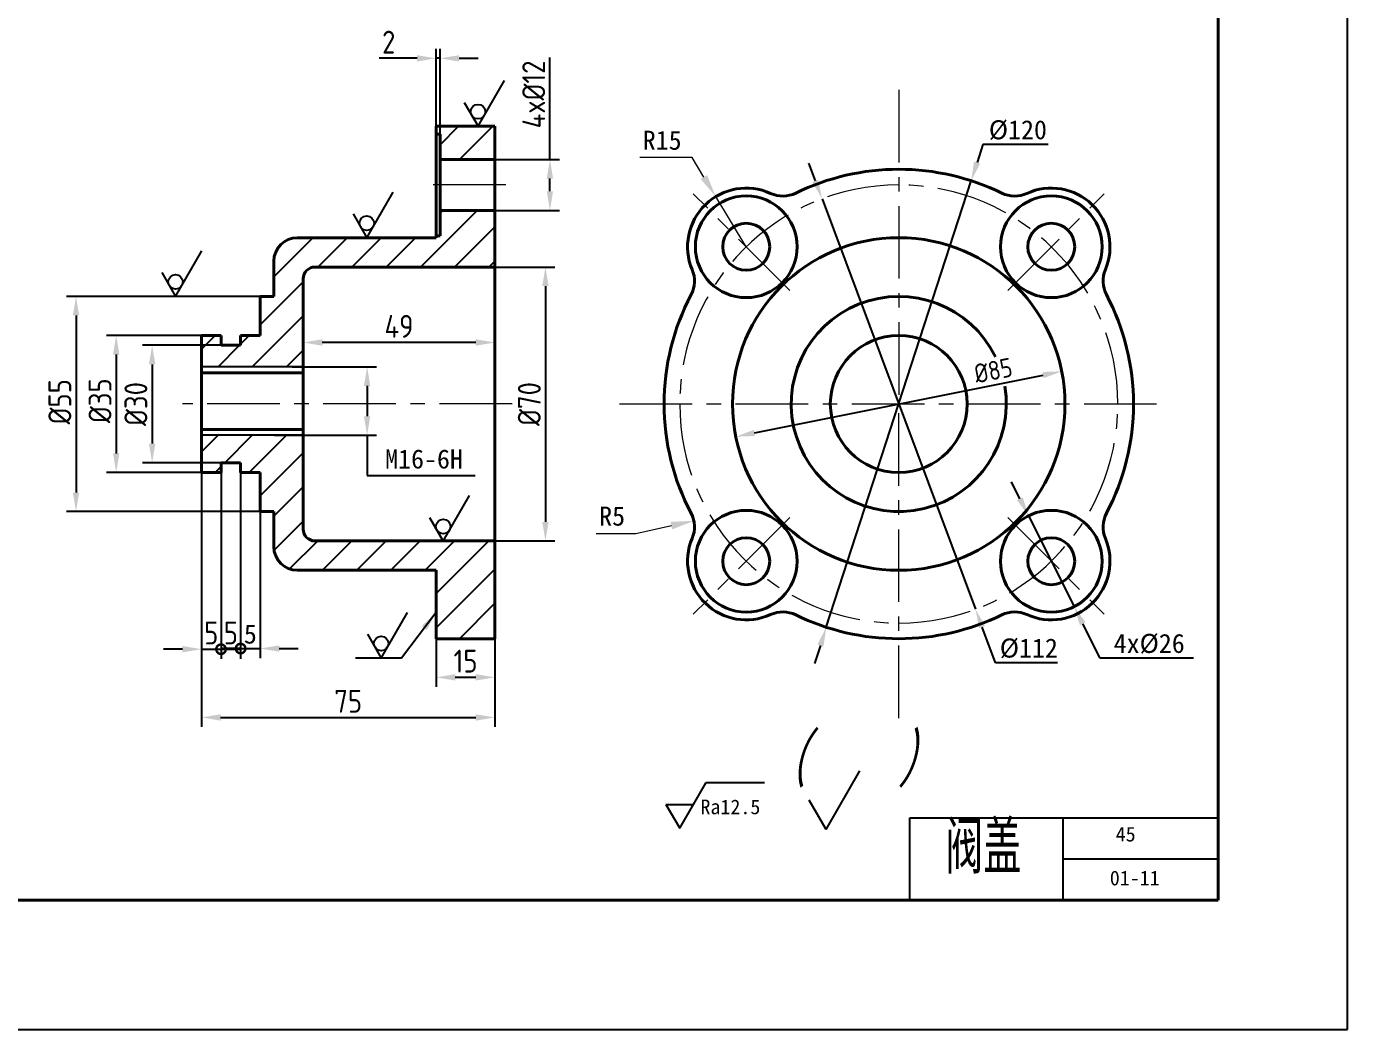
# Model space of a CAD drawing. Header units: millimetres. Extents: x 645 to 2308, y 762 to 2069.
# Drawn here: x 1297.4 to 1470.8, y 1464.2 to 1595.9 of the extents above; entities that cross this region are included whole.
import ezdxf

# ---------------------------------------------------------------- set-up
doc = ezdxf.new("R2010")
doc.units = ezdxf.units.MM
doc.linetypes.add('CENTER', pattern=[50.8, 31.75, -6.35, 6.35, -6.35])
doc.layers.add('尺寸标注', color=250, linetype='Continuous')
doc.layers.add('细实线', color=7, linetype='Continuous')
for name, color, linetype, lineweight in [('点划线', 7, 'CENTER', 15), ('点画线', 7, 'CENTER', 15), ('粗实线', 7, 'Continuous', 40), ('细', 7, 'Continuous', 15)]:
    doc.layers.add(name, color=color, linetype=linetype, lineweight=lineweight)
doc.styles.add('HZ', font='txt.shx', dxfattribs={"bigfont": 'gbcbig.shx'})
doc.styles.add('HZ5', font='gbeitc.shx', dxfattribs={"height": 5, "bigfont": 'gbcbig.shx'})
doc.styles.add('汉字', font='gbenor.shx', dxfattribs={"bigfont": 'gbcbig.shx'})
doc.dimstyles.new('ISO-25', dxfattribs={"dimtxt": 3, "dimasz": 2.5, "dimexe": 1.25, "dimexo": 0, "dimtad": 1, "dimdec": 0, "dimdsep": 46, "dimtxsty": '汉字', "dimcen": 2.5, "dimadec": 0, "dimazin": 0, "dimtfac": 1, "dimtdec": 0, "dimtmove": 0, "dimatfit": 3, "dimfxl": 0, "dimarcsym": 0})
doc.dimstyles.new('ISO-25$3', dxfattribs={"dimtxt": 3, "dimasz": 2.5, "dimexe": 1.25, "dimexo": 0, "dimtad": 1, "dimtoh": 1, "dimdec": 0, "dimdsep": 46, "dimtxsty": '汉字', "dimcen": 2.5, "dimadec": 0, "dimazin": 2, "dimtfac": 1, "dimtdec": 0, "dimtmove": 0, "dimatfit": 1, "dimldrblk": 'DOTSMALL', "dimfxl": 0, "dimarcsym": 0})
doc.dimstyles.new('副本ISO-25$4', dxfattribs={"dimtxt": 2.5, "dimasz": 3, "dimexe": 1.25, "dimexo": 0, "dimgap": 1, "dimtad": 1, "dimtoh": 1, "dimdsep": 46, "dimtxsty": 'Standard', "dimcen": 0, "dimclrd": 256, "dimclre": 256, "dimclrt": 256, "dimadec": 0, "dimazin": 2, "dimtfac": 1, "dimtmove": 0, "dimatfit": 1, "dimfxl": 0, "dimlwd": -1, "dimlwe": -1, "dimarcsym": 0})
doc.dimstyles.new('水平', dxfattribs={"dimtxt": 2.5, "dimasz": 2.5, "dimexe": 1.25, "dimexo": 0, "dimtad": 1, "dimtih": 1, "dimtoh": 1, "dimdsep": 46, "dimtxsty": 'Standard', "dimcen": 2.5, "dimadec": 0, "dimazin": 2, "dimtfac": 1, "dimtmove": 0, "dimatfit": 3, "dimfxl": 0, "dimarcsym": 0})
doc.dimstyles.new('直径', dxfattribs={"dimtxt": 2.5, "dimasz": 2.5, "dimexe": 1.25, "dimexo": 0, "dimtad": 1, "dimtoh": 1, "dimdsep": 46, "dimtxsty": 'Standard', "dimcen": 2.5, "dimadec": 0, "dimazin": 2, "dimtfac": 1, "dimtmove": 0, "dimatfit": 3, "dimldrblk": 'NONE', "dimfxl": 0, "dimarcsym": 0})

# ---------------------------------------------------------------- blocks, each defined once
blk = doc.blocks.new('*D373')
at = {"layer": 'Defpoints', "color": 0, "transparency": 16777216}
for p in [(1421.4, 1575.61), (1402.38, 1517.01)]:
    blk.add_point(p, dxfattribs=at)
at = {"layer": '细实线', "color": 0, "lineweight": -2, "transparency": 16777216}
for p, q in [((1422.94, 1580.36), (1422.17, 1577.98)), ((1431.48, 1580.36), (1422.94, 1580.36)), ((1402.38, 1517.01), (1421.4, 1575.61)), ((1401.61, 1514.64), (1400.84, 1512.26))]:
    blk.add_line(p, q, dxfattribs=at)
at = {"layer": '细实线', "color": 0, "transparency": 16777216}
for points in [[(1421.77, 1578.11), (1422.56, 1577.85), (1421.4, 1575.61)], [(1401.21, 1514.76), (1402.01, 1514.51), (1402.38, 1517.01)]]:
    blk.add_solid(points, dxfattribs=at)
at = {"layer": '细实线', "color": 0, "transparency": 16777216, "insert": (1427.52, 1582.24), "char_height": 2.5, "attachment_point": 5}
blk.add_mtext('%%c120', dxfattribs=at)
blk = doc.blocks.new('_None')
blk = doc.blocks.new('*D317')
at = {"layer": 'Defpoints', "color": 0, "transparency": 16777216}
for p in [(1401.82, 1573.24), (1421.96, 1519.38)]:
    blk.add_point(p, dxfattribs=at)
at = {"layer": '细实线', "color": 0, "lineweight": -2, "transparency": 16777216}
for p, q in [((1400.94, 1575.58), (1400.07, 1577.92)), ((1401.82, 1573.24), (1421.96, 1519.38)), ((1424.58, 1512.36), (1422.83, 1517.04)), ((1432.71, 1512.36), (1424.58, 1512.36))]:
    blk.add_line(p, q, dxfattribs=at)
at = {"layer": '细实线', "color": 0, "transparency": 16777216}
for points in [[(1401.33, 1575.72), (1400.55, 1575.43), (1401.82, 1573.24)], [(1423.22, 1517.19), (1422.44, 1516.9), (1421.96, 1519.38)]]:
    blk.add_solid(points, dxfattribs=at)
at = {"layer": '细实线', "color": 0, "transparency": 16777216, "insert": (1428.96, 1514.23), "char_height": 2.5, "attachment_point": 5}
blk.add_mtext('%%c112', dxfattribs=at)
blk = doc.blocks.new('*D379')
at = {"layer": 'Defpoints', "color": 0, "transparency": 16777216}
for p in [(1433.28, 1550.6), (1390.5, 1542.02)]:
    blk.add_point(p, dxfattribs=at)
at = {"layer": '细', "color": 0, "lineweight": -2, "transparency": 16777216}
blk.add_line((1392.95, 1542.52), (1430.83, 1550.1), dxfattribs=at)
at = {"layer": '细', "color": 0, "transparency": 16777216}
for points in [[(1430.75, 1550.51), (1430.91, 1549.7), (1433.28, 1550.6)], [(1392.87, 1542.92), (1393.03, 1542.11), (1390.5, 1542.02)]]:
    blk.add_solid(points, dxfattribs=at)
at = {"layer": '细', "color": 0, "transparency": 16777216, "insert": (1424.28, 1550.7), "char_height": 2.5, "attachment_point": 5, "rotation": 11.3286, "style": '汉字'}
blk.add_mtext('%%c85', dxfattribs=at)
blk = doc.blocks.new('_DotSmall')
at = {"color": 0, "linetype": 'ByBlock', "const_width": 0.5}
blk.add_lwpolyline([(-0.0625, 0, 1), (0.0625, 0, 1)], format="xyb", close=True, dxfattribs=at)
blk = doc.blocks.new('*D380')
at = {"layer": 'Defpoints', "color": 0, "transparency": 16777216}
for p in [(1381.23, 1530.17), (1384.99, 1530.98)]:
    blk.add_point(p, dxfattribs=at)
at = {"layer": '点划线', "transparency": 16777216}
for p, q in [((1372.19, 1529.33), (1377.36, 1529.33)), ((1377.36, 1529.33), (1382.06, 1530.35))]:
    blk.add_line(p, q, dxfattribs=at)
blk.add_solid([(1381.95, 1530.84), (1382.16, 1529.86), (1384.99, 1530.98)], dxfattribs=at)
at = {"layer": '点划线', "transparency": 16777216, "insert": (1374.27, 1531.58), "char_height": 2.5, "attachment_point": 5}
blk.add_mtext('R5', dxfattribs=at)
blk = doc.blocks.new('*D381')
at = {"layer": 'Defpoints', "color": 0, "transparency": 16777216}
for p in [(1387.87, 1573.52), (1391.87, 1566.94)]:
    blk.add_point(p, dxfattribs=at)
at = {"layer": '点划线', "transparency": 16777216}
for p, q in [((1384.76, 1578.65), (1377.92, 1578.65)), ((1386.31, 1576.08), (1384.76, 1578.65)), ((1391.87, 1566.94), (1387.87, 1573.52))]:
    blk.add_line(p, q, dxfattribs=at)
blk.add_solid([(1386.74, 1576.34), (1385.89, 1575.83), (1387.87, 1573.52)], dxfattribs=at)
at = {"layer": '点划线', "transparency": 16777216, "insert": (1380.84, 1580.9), "char_height": 2.5, "attachment_point": 5}
blk.add_mtext('R15', dxfattribs=at)
blk = doc.blocks.new('*D390')
at = {"layer": 'Defpoints', "color": 0, "transparency": 16777216}
for p in [(1428.91, 1531.64), (1434.91, 1519.72)]:
    blk.add_point(p, dxfattribs=at)
at = {"layer": '尺寸标注', "color": 0, "lineweight": -2, "transparency": 16777216}
for p, q in [((1427.79, 1533.88), (1426.67, 1536.11)), ((1428.91, 1531.64), (1434.91, 1519.72)), ((1438.3, 1512.96), (1436.03, 1517.48)), ((1450.59, 1512.96), (1438.3, 1512.96))]:
    blk.add_line(p, q, dxfattribs=at)
at = {"layer": '尺寸标注', "color": 0, "transparency": 16777216}
for points in [[(1428.16, 1534.06), (1427.42, 1533.69), (1428.91, 1531.64)], [(1436.4, 1517.67), (1435.66, 1517.3), (1434.91, 1519.72)]]:
    blk.add_solid(points, dxfattribs=at)
at = {"layer": '尺寸标注', "color": 0, "transparency": 16777216, "insert": (1444.76, 1514.84), "char_height": 2.5, "attachment_point": 5}
blk.add_mtext('4x%%C26', dxfattribs=at)
blk = doc.blocks.new('*D320')
at = {"layer": 'Defpoints', "color": 0, "transparency": 16777216}
for p in [(1351.18, 1591.67), (1351.18, 1580.91), (1351.69, 1580.65)]:
    blk.add_point(p, dxfattribs=at)
at = {"layer": '细实线', "color": 0, "lineweight": -2, "transparency": 16777216}
for p, q in [((1351.18, 1580.91), (1351.18, 1592.92)), ((1351.69, 1580.65), (1351.69, 1592.92)), ((1348.68, 1591.67), (1343.71, 1591.67)), ((1351.69, 1591.67), (1351.18, 1591.67)), ((1354.19, 1591.67), (1356.69, 1591.67))]:
    blk.add_line(p, q, dxfattribs=at)
at = {"layer": '细实线', "color": 0, "transparency": 16777216}
for points in [[(1348.68, 1592.08), (1348.68, 1591.25), (1351.18, 1591.67)], [(1354.19, 1592.08), (1354.19, 1591.25), (1351.69, 1591.67)]]:
    blk.add_solid(points, dxfattribs=at)
at = {"layer": '细实线', "color": 0, "transparency": 16777216, "insert": (1344.95, 1593.79), "char_height": 3, "attachment_point": 5, "style": '汉字'}
blk.add_mtext('2', dxfattribs=at)
blk = doc.blocks.new('*D321')
at = {"layer": 'Defpoints', "color": 0, "transparency": 16777216}
for p in [(1355.28, 1578.39), (1357.05, 1571.72), (1366.11, 1571.72)]:
    blk.add_point(p, dxfattribs=at)
at = {"layer": '细实线', "color": 0, "lineweight": -2, "transparency": 16777216}
for p, q in [((1366.11, 1578.39), (1366.11, 1591.76)), ((1355.28, 1578.39), (1367.36, 1578.39)), ((1366.11, 1574.22), (1366.11, 1575.89)), ((1357.05, 1571.72), (1367.36, 1571.72))]:
    blk.add_line(p, q, dxfattribs=at)
at = {"layer": '细实线', "color": 0, "transparency": 16777216}
for points in [[(1365.69, 1575.89), (1366.52, 1575.89), (1366.11, 1578.39)], [(1365.69, 1574.22), (1366.52, 1574.22), (1366.11, 1571.72)]]:
    blk.add_solid(points, dxfattribs=at)
at = {"layer": '细实线', "color": 0, "transparency": 16777216, "insert": (1363.98, 1586.93), "char_height": 3, "attachment_point": 5, "rotation": 90, "style": '汉字'}
blk.add_mtext('4x%%c12', dxfattribs=at)
blk = doc.blocks.new('*D322')
at = {"layer": 'Defpoints', "color": 0, "transparency": 16777216}
for p in [(1356.79, 1564.28), (1356.26, 1528.34), (1365.52, 1528.34)]:
    blk.add_point(p, dxfattribs=at)
at = {"layer": '细实线', "color": 0, "lineweight": -2, "transparency": 16777216}
for p, q in [((1356.79, 1564.28), (1366.77, 1564.28)), ((1365.52, 1561.78), (1365.52, 1530.84)), ((1356.26, 1528.34), (1366.77, 1528.34))]:
    blk.add_line(p, q, dxfattribs=at)
at = {"layer": '细实线', "color": 0, "transparency": 16777216}
for points in [[(1365.1, 1561.78), (1365.94, 1561.78), (1365.52, 1564.28)], [(1365.1, 1530.84), (1365.94, 1530.84), (1365.52, 1528.34)]]:
    blk.add_solid(points, dxfattribs=at)
at = {"layer": '细实线', "color": 0, "transparency": 16777216, "insert": (1363.4, 1546.31), "char_height": 3, "attachment_point": 5, "rotation": 90, "style": '汉字'}
blk.add_mtext('%%c70', dxfattribs=at)
blk = doc.blocks.new('*D391')
at = {"layer": 'Defpoints', "color": 0, "transparency": 16777216}
for p in [(1333.72, 1554.38), (1333.72, 1546.31), (1358.88, 1546.31)]:
    blk.add_point(p, dxfattribs=at)
at = {"layer": '细实线', "color": 0, "lineweight": -2, "transparency": 16777216}
for p, q in [((1333.72, 1546.31), (1333.72, 1555.63)), ((1358.88, 1546.31), (1358.88, 1555.63)), ((1356.38, 1554.38), (1336.22, 1554.38))]:
    blk.add_line(p, q, dxfattribs=at)
at = {"layer": '细实线', "color": 0, "transparency": 16777216}
for points in [[(1336.22, 1554.8), (1336.22, 1553.96), (1333.72, 1554.38)], [(1356.38, 1554.8), (1356.38, 1553.96), (1358.88, 1554.38)]]:
    blk.add_solid(points, dxfattribs=at)
at = {"layer": '细实线', "color": 0, "transparency": 16777216, "insert": (1346.3, 1556.5), "char_height": 3, "attachment_point": 5, "style": '汉字'}
blk.add_mtext('49', dxfattribs=at)
blk = doc.blocks.new('*D392')
at = {"layer": 'Defpoints', "color": 0, "transparency": 16777216}
for p in [(1322.94, 1554.01), (1313.9, 1538.61), (1322.94, 1538.61)]:
    blk.add_point(p, dxfattribs=at)
at = {"layer": '细实线', "color": 0, "lineweight": -2, "transparency": 16777216}
for p, q in [((1322.94, 1554.01), (1312.65, 1554.01)), ((1313.9, 1551.51), (1313.9, 1541.11)), ((1322.94, 1538.61), (1312.65, 1538.61))]:
    blk.add_line(p, q, dxfattribs=at)
at = {"layer": '细实线', "color": 0, "transparency": 16777216}
for points in [[(1313.48, 1551.51), (1314.32, 1551.51), (1313.9, 1554.01)], [(1313.48, 1541.11), (1314.32, 1541.11), (1313.9, 1538.61)]]:
    blk.add_solid(points, dxfattribs=at)
at = {"layer": '细实线', "color": 0, "transparency": 16777216, "insert": (1311.77, 1546.31), "char_height": 3, "attachment_point": 5, "rotation": 90, "style": '汉字'}
blk.add_mtext('%%c30', dxfattribs=at)
blk = doc.blocks.new('*D393')
at = {"layer": 'Defpoints', "color": 0, "transparency": 16777216}
for p in [(1320.38, 1555.29), (1309.18, 1537.33), (1320.38, 1537.33)]:
    blk.add_point(p, dxfattribs=at)
at = {"layer": '细实线', "color": 0, "lineweight": -2, "transparency": 16777216}
for p, q in [((1320.38, 1555.29), (1307.93, 1555.29)), ((1309.18, 1552.79), (1309.18, 1539.83)), ((1320.38, 1537.33), (1307.93, 1537.33))]:
    blk.add_line(p, q, dxfattribs=at)
at = {"layer": '细实线', "color": 0, "transparency": 16777216}
for points in [[(1308.77, 1552.79), (1309.6, 1552.79), (1309.18, 1555.29)], [(1308.77, 1539.83), (1309.6, 1539.83), (1309.18, 1537.33)]]:
    blk.add_solid(points, dxfattribs=at)
at = {"layer": '细实线', "color": 0, "transparency": 16777216, "insert": (1307.06, 1546.74), "char_height": 3, "attachment_point": 5, "rotation": 90, "style": '汉字'}
blk.add_mtext('%%c35', dxfattribs=at)
blk = doc.blocks.new('*D394')
at = {"layer": 'Defpoints', "color": 0, "transparency": 16777216}
for p in [(1328.08, 1560.43), (1303.91, 1532.19), (1328.08, 1532.19)]:
    blk.add_point(p, dxfattribs=at)
at = {"layer": '细实线', "color": 0, "lineweight": -2, "transparency": 16777216}
for p, q in [((1328.08, 1560.43), (1302.66, 1560.43)), ((1303.91, 1557.93), (1303.91, 1534.69)), ((1328.08, 1532.19), (1302.66, 1532.19))]:
    blk.add_line(p, q, dxfattribs=at)
at = {"layer": '细实线', "color": 0, "transparency": 16777216}
for points in [[(1303.5, 1557.93), (1304.33, 1557.93), (1303.91, 1560.43)], [(1303.5, 1534.69), (1304.33, 1534.69), (1303.91, 1532.19)]]:
    blk.add_solid(points, dxfattribs=at)
at = {"layer": '细实线', "color": 0, "transparency": 16777216, "insert": (1301.79, 1546.6), "char_height": 3, "attachment_point": 5, "rotation": 90, "style": '汉字'}
blk.add_mtext('%%c55', dxfattribs=at)
blk = doc.blocks.new('*D395')
at = {"layer": 'Defpoints', "color": 0, "transparency": 16777216}
for p in [(1351.18, 1515.51), (1358.88, 1515.51), (1351.18, 1510.44)]:
    blk.add_point(p, dxfattribs=at)
at = {"layer": '细实线', "color": 0, "lineweight": -2, "transparency": 16777216}
for p, q in [((1351.18, 1515.51), (1351.18, 1509.19)), ((1358.88, 1515.51), (1358.88, 1509.19)), ((1356.38, 1510.44), (1353.68, 1510.44))]:
    blk.add_line(p, q, dxfattribs=at)
at = {"layer": '细实线', "color": 0, "transparency": 16777216}
for points in [[(1353.68, 1510.86), (1353.68, 1510.02), (1351.18, 1510.44)], [(1356.38, 1510.86), (1356.38, 1510.02), (1358.88, 1510.44)]]:
    blk.add_solid(points, dxfattribs=at)
at = {"layer": '细实线', "color": 0, "transparency": 16777216, "insert": (1355.03, 1512.57), "char_height": 3, "attachment_point": 5, "style": '汉字'}
blk.add_mtext('15', dxfattribs=at)
blk = doc.blocks.new('*D396')
at = {"layer": 'Defpoints', "color": 0, "transparency": 16777216}
for p in [(1320.38, 1537.33), (1322.94, 1537.33), (1322.94, 1514.13)]:
    blk.add_point(p, dxfattribs=at)
at = {"layer": '细实线', "color": 0, "lineweight": -2, "transparency": 16777216}
for p, q in [((1320.38, 1537.33), (1320.38, 1512.88)), ((1322.94, 1537.33), (1322.94, 1512.88)), ((1317.88, 1514.13), (1315.38, 1514.13)), ((1320.38, 1514.13), (1322.94, 1514.13)), ((1322.94, 1514.13), (1325.44, 1514.13))]:
    blk.add_line(p, q, dxfattribs=at)
at = {"layer": '细实线', "color": 0, "transparency": 16777216}
blk.add_solid([(1317.88, 1514.55), (1317.88, 1513.72), (1320.38, 1514.13)], dxfattribs=at)
at = {"layer": '细实线', "color": 0, "lineweight": -2, "transparency": 16777216, "xscale": 2.5, "yscale": 2.5, "zscale": 2.5, "rotation": 180}
blk.add_blockref('_DotSmall', (1322.94, 1514.13), dxfattribs=at)
at = {"layer": '细实线', "color": 0, "transparency": 16777216, "insert": (1321.66, 1516.26), "char_height": 3, "attachment_point": 5, "style": '汉字'}
blk.add_mtext('5', dxfattribs=at)
blk = doc.blocks.new('*D397')
at = {"layer": 'Defpoints', "color": 0, "transparency": 16777216}
for p in [(1322.94, 1536.85), (1325.51, 1537.33), (1325.51, 1514.13)]:
    blk.add_point(p, dxfattribs=at)
at = {"layer": '细实线', "color": 0, "lineweight": -2, "transparency": 16777216}
for p, q in [((1322.94, 1536.85), (1322.94, 1512.88)), ((1325.51, 1537.33), (1325.51, 1512.88)), ((1322.94, 1514.13), (1325.51, 1514.13))]:
    blk.add_line(p, q, dxfattribs=at)
at = {"layer": '细实线', "color": 0, "transparency": 16777216, "insert": (1324.23, 1516.26), "char_height": 3, "attachment_point": 5, "style": '汉字'}
blk.add_mtext('5', dxfattribs=at)
blk = doc.blocks.new('*D323')
at = {"layer": 'Defpoints', "color": 0, "transparency": 16777216}
for p in [(1320.38, 1536.85), (1358.88, 1536.85), (1358.88, 1505.18)]:
    blk.add_point(p, dxfattribs=at)
at = {"layer": '细实线', "color": 0, "lineweight": -2, "transparency": 16777216}
for p, q in [((1320.38, 1536.85), (1320.38, 1503.93)), ((1358.88, 1536.85), (1358.88, 1503.93)), ((1322.88, 1505.18), (1356.38, 1505.18))]:
    blk.add_line(p, q, dxfattribs=at)
at = {"layer": '细实线', "color": 0, "transparency": 16777216}
for points in [[(1322.88, 1505.59), (1322.88, 1504.76), (1320.38, 1505.18)], [(1356.38, 1505.59), (1356.38, 1504.76), (1358.88, 1505.18)]]:
    blk.add_solid(points, dxfattribs=at)
at = {"layer": '细实线', "color": 0, "transparency": 16777216, "insert": (1339.63, 1507.3), "char_height": 3, "attachment_point": 5, "style": '汉字'}
blk.add_mtext('75', dxfattribs=at)
blk = doc.blocks.new('*D398')
at = {"layer": 'Defpoints', "color": 0, "transparency": 16777216}
for p in [(1325.51, 1537.33), (1328.08, 1537.33), (1328.08, 1514.22)]:
    blk.add_point(p, dxfattribs=at)
at = {"layer": '细实线', "color": 0, "lineweight": -2, "transparency": 16777216}
for p, q in [((1325.51, 1537.33), (1325.51, 1512.97)), ((1328.08, 1537.33), (1328.08, 1512.97)), ((1325.51, 1514.22), (1323.01, 1514.22)), ((1325.51, 1514.22), (1328.08, 1514.22)), ((1330.58, 1514.22), (1333.08, 1514.22))]:
    blk.add_line(p, q, dxfattribs=at)
at = {"layer": '细实线', "color": 0, "transparency": 16777216}
blk.add_solid([(1330.58, 1514.64), (1330.58, 1513.81), (1328.08, 1514.22)], dxfattribs=at)
at = {"layer": '细实线', "color": 0, "lineweight": -2, "transparency": 16777216, "xscale": 2.5, "yscale": 2.5, "zscale": 2.5}
blk.add_blockref('_DotSmall', (1325.51, 1514.22), dxfattribs=at)
at = {"layer": '细实线', "color": 0, "transparency": 16777216, "insert": (1326.79, 1516.1), "char_height": 2.5, "attachment_point": 5}
blk.add_mtext('5', dxfattribs=at)
blk = doc.blocks.new('0')
at = {"layer": '细实线'}
for p, q in [((0, 0), (4.49, 7.77)), ((-2.34, 4.05), (0, 0))]:
    blk.add_line(p, q, dxfattribs=at)
blk.add_circle((0, 2.48), 1.24, dxfattribs=at)

msp = doc.modelspace()

# ---------------------------------------------------------------- hatches: boundary and pattern name
at = {"layer": '细实线'}
h = msp.add_hatch(dxfattribs=at)
h.set_pattern_fill('ANSI31', color=256, style=0)
h.set_pattern_definition([(45, (1129.3916, 1411.91), (-2.245064, 2.245064), [])])
h.paths.add_polyline_path([(1351.6902, 1581.7297), (1351.1769, 1581.7297), (1351.1769, 1582.7564), (1358.8769, 1582.7564), (1358.8769, 1578.393), (1351.6902, 1578.393)])
h.paths.add_polyline_path([(1351.6902, 1571.7197), (1358.8769, 1571.7197), (1358.8769, 1564.2764), (1335.2635, 1564.2764, 0.41421356), (1333.7235, 1562.7364), (1333.7235, 1551.1864), (1320.3769, 1551.1864), (1320.3769, 1555.293), (1322.9435, 1555.293), (1322.9435, 1554.0097), (1325.5102, 1554.0097), (1325.5102, 1555.293), (1328.0769, 1555.293), (1328.0769, 1560.4264), (1329.8735, 1560.4264), (1329.8735, 1565.0464, -0.41421356), (1332.9535, 1568.1264), (1351.1769, 1568.1264), (1351.1769, 1568.383), (1351.6902, 1568.383)])
h.paths.add_polyline_path([(1329.8735, 1527.573), (1329.8735, 1532.193), (1328.0769, 1532.193), (1328.0769, 1537.3264), (1325.5102, 1537.3264), (1325.5102, 1538.6097), (1322.9435, 1538.6097), (1322.9435, 1537.3264), (1320.3769, 1537.3264), (1320.3769, 1542.203), (1333.7235, 1542.203), (1333.7235, 1529.883, 0.41421356), (1335.2635, 1528.343), (1352.0671, 1528.343), (1352.0828, 1528.3159), (1352.0985, 1528.343), (1358.8769, 1528.343), (1358.8769, 1515.5097), (1351.1769, 1515.5097), (1351.1769, 1524.493), (1332.9535, 1524.493, -0.41421356)])

# ---------------------------------------------------------------- linework, layer by layer
at = {"layer": '尺寸标注'}
for p, q in [((1342.1145, 1542.203), (1342.1145, 1536.9437)), ((1342.1145, 1536.9437), (1356.2771, 1536.9437))]:
    msp.add_line(p, q, dxfattribs=at)
at = {"layer": '点画线', "ltscale": 0.3}
for p, q in [((1411.8887, 1587.525), (1411.8887, 1546.3097)), ((1411.8887, 1587.525), (1411.8887, 1546.3097)), ((1360.325, 1575.06), (1349.7995, 1575.0823)), ((1397.5934, 1561.2143), (1384.9111, 1573.8966)), ((1426.1839, 1561.2143), (1438.8662, 1573.8966)), ((1361.1316, 1546.3097), (1317.8706, 1546.3097)), ((1375.2415, 1546.3097), (1446.8229, 1546.3097)), ((1411.8887, 1505.0944), (1411.8887, 1546.3097)), ((1411.8887, 1505.0944), (1411.8887, 1546.3097)), ((1397.5934, 1531.4051), (1384.9111, 1518.7228)), ((1426.1839, 1531.4051), (1438.8662, 1518.7228))]:
    msp.add_line(p, q, dxfattribs=at)
for start, end in [(90, 180), (0, 90), (180, 270), (270, 0)]:
    msp.add_arc((1411.8887, 1546.3097), 28.7467, start, end, dxfattribs=at)
at = {"layer": '粗实线'}
for p, q in [((1453.7916, 1709.2201), (1453.7916, 1481.2201)), ((1358.8769, 1582.7564), (1351.1769, 1582.7564)), ((1351.1769, 1582.7564), (1351.1769, 1568.383)), ((1351.6902, 1581.7297), (1351.1769, 1581.7297)), ((1351.6902, 1581.7297), (1351.6902, 1568.383)), ((1358.8769, 1582.7564), (1358.8769, 1515.5097)), ((1358.8769, 1578.393), (1351.6902, 1578.393)), ((1358.8769, 1571.7197), (1351.6902, 1571.7197)), ((1351.1769, 1568.1264), (1332.9535, 1568.1264)), ((1351.1769, 1568.383), (1351.1769, 1568.1264)), ((1351.6902, 1568.383), (1351.1769, 1568.383)), ((1329.8735, 1565.0464), (1329.8735, 1560.4264)), ((1358.8769, 1564.2764), (1335.2635, 1564.2764)), ((1333.7235, 1562.7364), (1333.7235, 1529.883)), ((1329.8735, 1560.4264), (1328.0769, 1560.4264)), ((1328.0769, 1560.4264), (1328.0769, 1555.293)), ((1322.9435, 1555.293), (1320.3769, 1555.293)), ((1320.3769, 1555.293), (1320.3769, 1537.3264)), ((1322.9435, 1555.293), (1322.9435, 1554.0097)), ((1325.5102, 1554.0097), (1322.9435, 1554.0097)), ((1328.0769, 1555.293), (1325.5102, 1555.293)), ((1325.5102, 1555.293), (1325.5102, 1554.0097)), ((1333.7235, 1550.4164), (1320.3769, 1550.4164)), ((1333.7235, 1542.973), (1320.3769, 1542.973)), ((1325.5102, 1538.6097), (1322.9435, 1538.6097)), ((1322.9435, 1538.6097), (1322.9435, 1537.3264)), ((1325.5102, 1538.6097), (1325.5102, 1537.3264)), ((1322.9435, 1537.3264), (1320.3769, 1537.3264)), ((1328.0769, 1537.3264), (1325.5102, 1537.3264)), ((1328.0769, 1537.3264), (1328.0769, 1532.193)), ((1329.8735, 1532.193), (1328.0769, 1532.193)), ((1329.8735, 1532.193), (1329.8735, 1527.573)), ((1358.8769, 1528.343), (1335.2635, 1528.343)), ((1351.1769, 1524.493), (1332.9535, 1524.493)), ((1351.1769, 1524.493), (1351.1769, 1515.5097)), ((1358.8769, 1515.5097), (1351.1769, 1515.5097))]:
    msp.add_line(p, q, dxfattribs=at)
at = {"layer": '粗实线', "color": 7}
msp.add_line((1128.7916, 1481.2201), (1453.7916, 1481.2201), dxfattribs=at)
at = {"layer": '粗实线'}
for centre, radius in [((1391.8686, 1566.939), 6.6733), ((1431.9087, 1566.939), 6.6733), ((1391.8686, 1566.939), 3.08), ((1431.9087, 1566.939), 3.08), ((1411.8887, 1546.3097), 21.8167), ((1411.8887, 1546.3097), 8.9833), ((1391.8686, 1525.6804), 6.6733), ((1431.9087, 1525.6804), 6.6733), ((1391.8686, 1525.6804), 3.08), ((1431.9087, 1525.6804), 3.08)]:
    msp.add_circle(centre, radius, dxfattribs=at)
for centre, radius, start, end in [((1411.8887, 1546.3097), 30.8, 90, 116.043688), ((1411.8887, 1546.3097), 30.8, 63.956312, 90), ((1391.8686, 1566.939), 7.7, 65.40723, 202.875215), ((1431.9087, 1566.939), 7.7, 337.124785, 114.59277), ((1396.6754, 1577.4413), 3.85, 245.40723, 296.043688), ((1427.102, 1577.4413), 3.85, 243.956312, 294.59277), ((1332.9535, 1565.0464), 3.08, 90, 180), ((1335.2635, 1562.7364), 1.54, 90, 180), ((1381.227, 1562.4493), 3.85, 332.238757, 22.875215), ((1442.5503, 1562.4493), 3.85, 157.124785, 207.761243), ((1411.8887, 1546.3097), 30.8, 152.238757, 180), ((1411.8887, 1546.3097), 30.8, 0, 27.761243), ((1411.8887, 1546.3097), 14.1167, 26.088882, 9.494564), ((1411.8887, 1546.3097), 30.8, 180, 207.761243), ((1411.8887, 1546.3097), 30.8, 332.238757, 0), ((1381.227, 1530.1701), 3.85, 337.124785, 27.761243), ((1442.5503, 1530.1701), 3.85, 152.238757, 202.875215), ((1335.2635, 1529.883), 1.54, 180, 270), ((1332.9535, 1527.573), 3.08, 180, 270), ((1391.8686, 1525.6804), 7.7, 157.124785, 294.59277), ((1431.9087, 1525.6804), 7.7, 245.40723, 22.875215), ((1396.6754, 1515.1781), 3.85, 63.956312, 114.59277), ((1427.102, 1515.1781), 3.85, 65.40723, 116.043688), ((1411.8887, 1546.3097), 30.8, 243.956312, 270), ((1411.8887, 1546.3097), 30.8, 270, 296.043688)]:
    msp.add_arc(centre, radius, start, end, dxfattribs=at)
at = {"layer": '细实线', "color": 7}
for p, q in [((1470.7916, 1464.2201), (1470.7916, 1729.2201)), ((1098.7916, 1464.2201), (1470.7916, 1464.2201))]:
    msp.add_line(p, q, dxfattribs=at)
at = {"layer": '细实线'}
for p, q in [((1333.7235, 1551.1864), (1320.3769, 1551.1864)), ((1332.2997, 1551.1864), (1343.3645, 1551.1864)), ((1342.1145, 1548.6864), (1342.1145, 1544.703)), ((1333.7235, 1542.203), (1320.3769, 1542.203)), ((1329.9469, 1542.203), (1343.3645, 1542.203)), ((1402.3486, 1490.4681), (1406.7942, 1498.1681)), ((1383.1354, 1490.6404), (1386.5911, 1496.6259)), ((1386.5911, 1496.6259), (1394.276, 1496.6259)), ((1381.3337, 1493.761), (1383.1354, 1490.6404)), ((1381.3337, 1493.761), (1384.9371, 1493.761)), ((1402.3486, 1490.4681), (1400.1258, 1494.3181)), ((1413.3516, 1492.0001), (1453.7916, 1492.0001)), ((1413.3516, 1481.2201), (1413.3516, 1492.0001)), ((1433.4516, 1481.2201), (1433.4516, 1492.0001)), ((1433.4516, 1486.6101), (1453.7916, 1486.6101))]:
    msp.add_line(p, q, dxfattribs=at)
for points in [[(1341.6978, 1548.6864), (1342.5311, 1548.6864), (1342.1145, 1551.1864)], [(1341.6978, 1544.703), (1342.5311, 1544.703), (1342.1145, 1542.203)]]:
    msp.add_solid(points, dxfattribs=at)

# ---------------------------------------------------------------- block references
at = {"layer": '细实线', "xscale": 0.7699999999999818, "yscale": 0.7699999999999818, "zscale": 0.7699999999999818}
for p in [(1356.6692, 1582.7564), (1342.0652, 1568.1264), (1316.9681, 1560.4264), (1343.961, 1512.9742)]:
    msp.add_blockref('0', p, dxfattribs=at)
at = {"layer": '细实线', "xscale": 0.7699999999999867, "yscale": 0.7699999999999867, "zscale": 0.7699999999999867, "rotation": 0.2544925982892483}
msp.add_blockref('0', (1352.1143, 1528.316), dxfattribs=at)

# ---------------------------------------------------------------- texts
at = {"layer": '细实线', "insert": (1349.5819, 1539.072), "char_height": 2.5, "attachment_point": 5}
msp.add_mtext('M16-6H', dxfattribs=at)
at = {"layer": '细实线', "char_height": 6.93, "attachment_point": 1}
for s, insert, style in [('{\\H1.01x;\\T0.75;（    ）\\H1.98x;   \\H0.5x;   \\H2x; \\T1; }   ', (1394.5179, 1503.095), 'HZ5'), ('阀盖', (1417.9943, 1491.5918), 'HZ')]:
    msp.add_mtext(s, dxfattribs=dict(at, insert=insert, style=style))
at = {"layer": '细实线', "char_height": 1.925, "attachment_point": 1}
for s, insert, width in [('Ra12.5', (1385.8655, 1494.4037), 4.780034), ('45', (1440.3595, 1490.8253), 9.696241), ('01-11', (1439.5856, 1485.068), 4.376943252282217e-14)]:
    msp.add_mtext(s, dxfattribs=dict(at, insert=insert, width=width))

# ---------------------------------------------------------------- dimensions: what is measured, and where the dimension line sits
at = {"layer": '尺寸标注'}
dim = msp.add_diameter_dim_2p(p1=(1428.9111, 1531.6426), p2=(1434.9063, 1519.7182), text='4x%%C26', dimstyle='直径', override={"dimpost": '%%c<>'}, dxfattribs=at)
dim.commit()
dim.dimension.update_dxf_attribs({"geometry": '*D390', "text_midpoint": (1444.76, 1512.9649), "dimtype": 163})
at = {"layer": '点划线'}
dim = msp.add_radius_dim(center=(1391.8686, 1566.939), mpoint=(1387.8718, 1573.5205), text='R15', dimstyle='副本ISO-25$4', dxfattribs=at)
dim.commit()
dim.dimension.update_dxf_attribs({"geometry": '*D381', "text_midpoint": (1380.8407, 1578.6489), "dimtype": 164})
dim = msp.add_radius_dim(center=(1381.227, 1530.1701), mpoint=(1384.9898, 1530.9848), text='R5', dimstyle='副本ISO-25$4', override={"dimtmove": 1}, dxfattribs=at)
dim.commit()
dim.dimension.update_dxf_attribs({"geometry": '*D380', "text_midpoint": (1377.3577, 1529.3325), "dimtype": 164})
at = {"layer": '细'}
dim = msp.add_diameter_dim_2p(p1=(1390.4971, 1542.0241), p2=(1433.2803, 1550.5953), text='%%c85', dimstyle='ISO-25$3', override={"dimtxt": 2.5, "dimarcsym": 2}, dxfattribs=at)
dim.commit()
dim.dimension.update_dxf_attribs({"geometry": '*D379', "text_midpoint": (1424.6448, 1548.8653), "dimtype": 163})
at = {"layer": '细实线'}
for base, p1, p2, angle, text, picture, middle in [((1351.1769, 1591.6655), (1351.6902, 1580.6513), (1351.1769, 1580.9104), 180, '2', '*D320', (1344.9451, 1593.7905)), ((1365.5203, 1528.343), (1356.7861, 1564.2764), (1356.2633, 1528.343), 90, '%%c70', '*D322', (1363.3953, 1546.3097)), ((1333.7235, 1554.3787), (1358.8769, 1546.3097), (1333.7235, 1546.3097), 180, '49', '*D391', (1346.3002, 1556.5037)), ((1358.8769, 1505.1755), (1320.3769, 1536.8451), (1358.8769, 1536.8451), 180, '75', '*D323', (1339.6269, 1507.3005)), ((1351.1769, 1510.4416), (1358.8769, 1515.5097), (1351.1769, 1515.5097), 180, '15', '*D395', (1355.0269, 1512.5666))]:
    dim = msp.add_linear_dim(base=base, p1=p1, p2=p2, angle=angle, text=text, dimstyle='ISO-25', dxfattribs=at)
    dim.commit()
    dim.dimension.update_dxf_attribs({"geometry": picture, "text_midpoint": middle})
for base, p1, p2, text, picture, middle in [((1366.106, 1571.7197), (1355.2835, 1578.393), (1357.0476, 1571.7197), '4x%%c12', '*D321', (1366.106, 1586.9347)), ((1303.9121, 1532.193), (1328.0769, 1560.4264), (1328.0769, 1532.193), '%%c55', '*D394', (1303.9121, 1546.5969)), ((1309.1835, 1537.3264), (1320.3769, 1555.293), (1320.3769, 1537.3264), '%%c35', '*D393', (1309.1835, 1546.7355)), ((1313.8999, 1538.6097), (1322.9435, 1554.0097), (1322.9435, 1538.6097), '%%c30', '*D392', (1313.8999, 1546.3097))]:
    dim = msp.add_linear_dim(base=base, p1=p1, p2=p2, angle=90, text=text, dimstyle='ISO-25', dxfattribs=at)
    dim.commit()
    dim.dimension.update_dxf_attribs({"geometry": picture, "text_midpoint": middle, "dimtype": 160})
for p1, p2, text, picture, middle in [((1402.3809, 1517.0139), (1421.3964, 1575.6055), '%%c120', '*D373', (1427.5232, 1582.2363)), ((1401.8195, 1573.2352), (1421.9578, 1519.3842), '%%c112', '*D317', (1428.9598, 1514.2343))]:
    dim = msp.add_diameter_dim_2p(p1=p1, p2=p2, text=text, dimstyle='直径', override={"dimpost": '%%c<>'}, dxfattribs=at)
    dim.commit()
    dim.dimension.update_dxf_attribs({"geometry": picture, "text_midpoint": middle})
for base, p1, p2, dimstyle, override, picture, middle in [((1322.9435, 1514.1325), (1320.3769, 1537.3264), (1322.9435, 1537.3264), 'ISO-25', {"dimblk2": 'DotSmall', "dimsah": 1}, '*D396', (1321.6602, 1514.1325)), ((1325.5102, 1514.1325), (1322.9435, 1536.8451), (1325.5102, 1537.3264), 'ISO-25', {"dimblk1": 'None', "dimblk2": 'None', "dimsah": 1}, '*D397', (1324.2269, 1514.1325)), ((1328.0769, 1514.2234), (1325.5102, 1537.3264), (1328.0769, 1537.3264), '水平', {"dimblk1": 'DotSmall', "dimsah": 1}, '*D398', (1326.7935, 1514.2234))]:
    dim = msp.add_linear_dim(base=base, p1=p1, p2=p2, angle=180, text='5', dimstyle=dimstyle, override=override, dxfattribs=at)
    dim.commit()
    dim.dimension.update_dxf_attribs({"geometry": picture, "text_midpoint": middle, "dimtype": 160})

# ---------------------------------------------------------------- leaders
msp.add_leader([(1351.1386, 1518.9213), (1346.61, 1512.9732), (1340.5719, 1512.9732)], dimstyle='水平', override={"dimgap": 0.625, "dimtad": 0}, dxfattribs=at)

doc.saveas('drawing.dxf')
